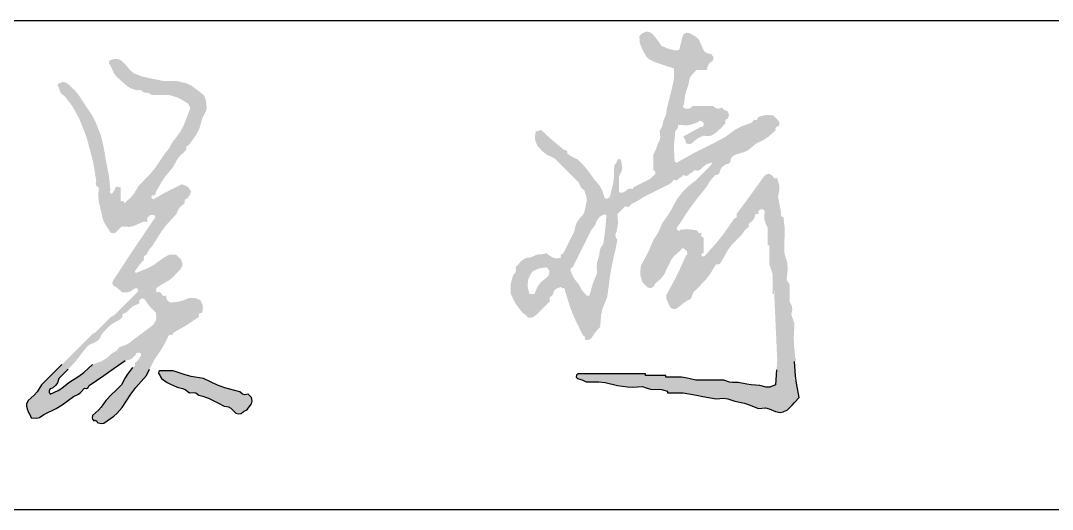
# Model space of a CAD drawing. Extents: x 84552 to 1115094, y -331058 to 102248.
# Drawn here: x 322774 to 323460, y 61461 to 61786 of the extents above; entities that cross this region are included whole.
import ezdxf

# ---------------------------------------------------------------- set-up
doc = ezdxf.new("R2010")
doc.units = 0
doc.header["$LTSCALE"] = 1000
doc.header["$MEASUREMENT"] = 0

msp = doc.modelspace()

# ---------------------------------------------------------------- hatches: boundary and pattern name
h = msp.add_hatch(color=256)
h.dxf.hatch_style = 1
h.paths.add_polyline_path([(322880.47, 61662.47), (322883.35, 61664.81), (322883.11, 61666.19), (322883.67, 61667.3), (322884.91, 61667.93), (322886.22, 61669.63), (322886.76, 61670.61), (322887.52, 61672.62), (322885.74, 61675.19), (322884.23, 61676.32), (322881.27, 61677.31), (322873.65, 61673.58), (322869.89, 61671.6), (322862.51, 61667.41), (322861.5, 61667.89), (322861.06, 61668.97), (322861.47, 61670.02), (322862.8, 61669.86), (322863.94, 61670.77), (322864.08, 61672.1), (322868.03, 61679.16), (322870.36, 61682.55), (322875.54, 61688.77), (322878.29, 61693.87), (322880.15, 61696.28), (322884.39, 61700.23), (322884.15, 61701.61), (322884.71, 61702.72), (322885.96, 61703.36), (322890.9, 61710.13), (322892.88, 61714.09), (322895.33, 61722.11), (322897.38, 61725.84), (322897.87, 61728.31), (322897.42, 61732.53), (322896.58, 61735.42), (322895.59, 61736.9), (322893.25, 61738.78), (322887.75, 61742.94), (322884.34, 61744.53), (322877.62, 61746.08), (322874.08, 61746.08), (322872.31, 61746.08), (322868.76, 61746.08), (322862.92, 61747.28), (322860, 61747.9), (322854.18, 61749.2), (322849.64, 61751.09), (322847.43, 61752.72), (322844.28, 61756.5), (322843.03, 61757.75), (322842.4, 61758.37), (322841.15, 61759.62), (322838.64, 61760.64), (322837.03, 61760.76), (322834.38, 61760.14), (322833.1, 61759.42), (322832.83, 61757.55), (322833.86, 61756.5), (322836.17, 61751.32), (322837.98, 61748.83), (322842.2, 61745.03), (322845.35, 61742.4), (322847.22, 61741.3), (322851.05, 61739.82), (322853.21, 61740.12), (322854.63, 61739.7), (322856.26, 61738.26), (322858.44, 61738.22), (322859.63, 61737.86), (322861.47, 61736.7), (322866.06, 61736.7), (322868.35, 61736.7), (322872.93, 61736.7), (322878.2, 61735.11), (322880.79, 61733.92), (322885.43, 61730.97), (322886.64, 61729.01), (322886.79, 61727.38), (322885.96, 61725.24), (322882.52, 61716.37), (322880.15, 61712.05), (322874.49, 61704.4), (322873.14, 61701.72), (322872.28, 61700.43), (322870.33, 61698.15), (322864.05, 61688.8), (322860.45, 61684.35), (322852.61, 61676.27), (322849.59, 61671.18), (322847.63, 61668.78), (322843.24, 61664.81), (322842.76, 61665.82), (322841.68, 61666.26), (322840.63, 61665.85), (322840.63, 61669.6), (322840.63, 61671.48), (322840.63, 61675.23), (322839.39, 61675.49), (322838.77, 61675.6), (322837.51, 61675.75), (322836.69, 61673.76), (322836.16, 61672.8), (322834.9, 61671.06), (322833.99, 61671.25), (322833.47, 61672.3), (322833.86, 61673.14), (322833.46, 61677.31), (322833.25, 61679.4), (322832.82, 61683.56), (322831.99, 61687.73), (322831.57, 61689.81), (322830.73, 61693.98), (322829.68, 61700.27), (322829.06, 61703.4), (322827.61, 61709.61), (322823.97, 61718.8), (322821.63, 61723.27), (322816.15, 61731.49), (322812.6, 61736.95), (322810.46, 61739.52), (322805.73, 61743.99), (322803.77, 61745.2), (322802.14, 61745.35), (322800, 61744.51), (322799.05, 61744.04), (322798.78, 61742.71), (322799.48, 61741.91), (322800.32, 61739.02), (322801.31, 61737.54), (322803.65, 61735.66), (322808.16, 61729.79), (322810.17, 61726.61), (322813.54, 61720.03), (322816.97, 61711.46), (322818.44, 61707.06), (322820.84, 61698.15), (322821.46, 61695.65), (322821.77, 61694.4), (322822.4, 61691.9), (322823.23, 61686.9), (322823.65, 61684.4), (322824.48, 61679.39), (322824.06, 61677.66), (322824.59, 61676.25), (322826.05, 61675.23), (322825.83, 61668.95), (322826.16, 61665.71), (322827.61, 61659.6), (322828.75, 61654.3), (322829.86, 61651.64), (322832.82, 61647.1), (322833.72, 61645.47), (322835.14, 61644.76), (322836.99, 61645.01), (322838.65, 61646.68), (322839.49, 61647.51), (322841.15, 61649.18), (322846.46, 61649.02), (322849.34, 61649.6), (322854.18, 61651.78), (322855.76, 61652.36), (322856.67, 61652.48), (322858.35, 61652.3), (322858.31, 61654.81), (322860.02, 61656.74), (322862.51, 61656.99), (322863.46, 61656.51), (322863.72, 61655.2), (322863.03, 61654.39), (322852.08, 61638.21), (322846.66, 61630.09), (322835.94, 61613.75), (322835.11, 61611.96), (322835.76, 61609.99), (322837.51, 61609.07), (322839.26, 61607.71), (322840.1, 61606.98), (322841.67, 61605.42), (322845.17, 61605.4), (322847.15, 61606.02), (322850.01, 61608.02), (322850.82, 61608.32), (322851.52, 61608.14), (322852.09, 61607.5), (322852.29, 61606.67), (322852.14, 61606.06), (322851.57, 61605.42), (322845.53, 61599.38), (322842.51, 61596.35), (322836.47, 61590.31), (322835.63, 61589.89), (322835.22, 61589.69), (322834.38, 61589.27), (322830.21, 61585.1), (322828.13, 61583.02), (322823.96, 61578.85), (322823.13, 61578.43), (322822.71, 61578.23), (322821.88, 61577.81), (322808.33, 61564.26), (322801.56, 61557.49), (322788.02, 61543.95), (322785.06, 61539.35), (322783.23, 61537.19), (322779.16, 61533.53), (322778.17, 61531.22), (322778.05, 61529.71), (322778.64, 61527.28), (322779.7, 61525.2), (322780.22, 61524.16), (322781.24, 61522.07), (322784.67, 61521.82), (322786.67, 61522.32), (322789.58, 61524.15), (322797.83, 61528.34), (322801.84, 61530.77), (322809.38, 61536.13), (322812.7, 61537.77), (322814.29, 61539.02), (322816.67, 61541.86), (322818.05, 61541.62), (322819.16, 61542.18), (322819.8, 61543.43), (322829.39, 61550.08), (322834.18, 61553.41), (322843.76, 61560.1), (322846.77, 61560.74), (322848.34, 61561.58), (322850.53, 61563.74), (322851, 61564.86), (322851.93, 61565.42), (322853.14, 61565.31), (322854.09, 61564.83), (322854.35, 61563.5), (322853.66, 61562.7), (322852.58, 61560.77), (322851.79, 61559.86), (322850.01, 61558.53), (322850.25, 61557.16), (322849.69, 61556.04), (322848.45, 61555.41), (322845.2, 61551.05), (322843.73, 61548.73), (322841.15, 61543.95), (322836.99, 61539.78), (322834.9, 61537.7), (322830.73, 61533.53), (322827.76, 61529.12), (322825.93, 61527.07), (322821.88, 61523.63), (322821.63, 61522.13), (322821.92, 61521.13), (322822.92, 61519.98), (322823.72, 61520.46), (322824.9, 61519.87), (322825, 61518.94), (322827.64, 61518.18), (322829.5, 61518.46), (322831.78, 61519.98), (322836.09, 61523.08), (322838.12, 61524.89), (322841.67, 61528.84), (322847.49, 61537.83), (322850.75, 61542.15), (322857.82, 61550.2), (322859.91, 61554.37), (322860.95, 61556.45), (322863.03, 61560.62), (322867.4, 61567.03), (322869.4, 61570.39), (322872.93, 61577.29), (322874.31, 61577.05), (322875.42, 61577.61), (322876.06, 61578.85), (322882.91, 61582.71), (322886.26, 61584.8), (322892.73, 61589.27), (322892.57, 61590.59), (322893.48, 61591.74), (322894.81, 61591.87), (322895.36, 61595.19), (322895.12, 61597.13), (322893.77, 61600.21), (322891.05, 61601.42), (322889.46, 61601.76), (322886.48, 61601.77), (322881.66, 61599.94), (322879.09, 61599.3), (322873.97, 61598.65), (322872.03, 61599.78), (322871.15, 61601.1), (322870.85, 61603.34), (322869.47, 61603.1), (322868.36, 61603.65), (322867.72, 61604.9), (322866.7, 61605.64), (322865.81, 61605.79), (322864.6, 61605.42), (322864.16, 61607.15), (322864.7, 61608.57), (322866.16, 61609.59), (322872.33, 61613.16), (322875.25, 61615.43), (322880.23, 61620.53), (322881.58, 61622.88), (322881.73, 61624.77), (322880.75, 61627.3), (322879.5, 61628.55), (322878.87, 61629.17), (322877.62, 61630.42), (322874.44, 61630.66), (322872.65, 61630.3), (322869.81, 61628.86), (322862.86, 61623.82), (322859, 61621.67), (322851.05, 61618.44), (322850.41, 61618.61), (322850.12, 61619.49), (322850.53, 61620.01), (322852.65, 61623.05), (322853.8, 61624.52), (322856.26, 61627.3), (322856.02, 61628.68), (322856.58, 61629.79), (322857.82, 61630.42), (322859.18, 61633.1), (322860.04, 61634.39), (322861.99, 61636.68), (322867.49, 61645.53), (322870.66, 61649.76), (322877.62, 61657.51), (322879.21, 61660.87)])
h.paths.add_polyline_path([(322854.95, 61601.4), (322856.26, 61601.25), (322859.1, 61597.28), (322860.68, 61595.39), (322864.08, 61591.87), (322864.41, 61588.7), (322864.04, 61586.86), (322862.51, 61584.06), (322857.54, 61580.27), (322855.04, 61578.4), (322850.01, 61574.68), (322846.28, 61571.73), (322844.08, 61570.52), (322839.59, 61568.95), (322838.35, 61567.12), (322837.41, 61566.29), (322835.42, 61565.31), (322830.66, 61561.26), (322827.77, 61559.59), (322821.88, 61557.49), (322816.09, 61552.14), (322812.92, 61549.71), (322806.25, 61545.51), (322801.65, 61541.81), (322799.08, 61540.21), (322793.75, 61537.7), (322793.81, 61538.16), (322793.63, 61538.51), (322793.23, 61538.74), (322793.22, 61540.24), (322793.92, 61541.29), (322795.31, 61541.86), (322797.67, 61543.72), (322798.67, 61545.22), (322799.48, 61548.11), (322803.65, 61552.28), (322805.73, 61554.37), (322809.9, 61558.53), (322812.64, 61562.05), (322813.99, 61563.82), (322816.67, 61567.39), (322818.85, 61569.86), (322820.36, 61570.9), (322823.44, 61572.08), (322825.86, 61573.79), (322826.93, 61575.1), (322828.13, 61577.81), (322832.48, 61582.47), (322835.1, 61584.54), (322840.63, 61587.71), (322841.54, 61588.67), (322841.82, 61589.52), (322841.67, 61590.83), (322842.96, 61591.38), (322843.59, 61591.7), (322844.8, 61592.4), (322847.63, 61595.29), (322849.42, 61596.52), (322853.14, 61598.13), (322853.14, 61598.96), (322853.14, 61599.38), (322853.14, 61600.21), (322854.09, 61601.11)], flags=16)
h.paths.add_polyline_path([(322905.08, 61543.72), (322895.85, 61548.11), (322887.6, 61549.6), (322883.49, 61550.65), (322875.54, 61553.32), (322871.99, 61553.32), (322870.22, 61553.32), (322866.68, 61553.32), (322866.04, 61552.75), (322865.87, 61552.05), (322866.16, 61551.24), (322866.86, 61550.03), (322867.17, 61549.4), (322867.72, 61548.11), (322871.7, 61545.51), (322873.81, 61544.35), (322878.14, 61542.38), (322881.69, 61541.6), (322883.49, 61540.81), (322886.48, 61538.74), (322889.05, 61538.92), (322890.55, 61538.55), (322892.73, 61537.17), (322895.23, 61536.34), (322896.48, 61535.92), (322898.98, 61535.09), (322903.15, 61533.01), (322905.23, 61531.97), (322909.4, 61529.88), (322912.42, 61529.32), (322914.03, 61528.45), (322916.17, 61526.23), (322916.59, 61525.82), (322916.8, 61525.61), (322917.21, 61525.19), (322919.26, 61524.62), (322920.75, 61524.92), (322922.42, 61526.23), (322924.17, 61527.03), (322925.02, 61527.75), (322926.07, 61529.36), (322927.76, 61531.3), (322928.21, 61533.1), (322927.63, 61535.61), (322926.8, 61536.45), (322926.38, 61536.86), (322925.55, 61537.7), (322923.2, 61537.31), (322921.64, 61537.73), (322919.82, 61539.26), (322909.95, 61541.92)])
h.paths.add_polyline_path([(323289.95, 61545.1), (323289.32, 61549.93), (323288.65, 61559.58), (323289.46, 61559.87), (323289.74, 61561.02), (323289.17, 61561.66), (323288.3, 61570.79), (323288.19, 61575.42), (323288.65, 61584.58), (323287.82, 61587.08), (323287.4, 61588.33), (323286.57, 61590.83), (323287.23, 61594.13), (323286.98, 61596.14), (323285.53, 61599.17), (323285.53, 61603.75), (323285.53, 61606.04), (323285.53, 61610.63), (323284.69, 61611.88), (323284.28, 61612.5), (323283.44, 61613.75), (323283.98, 61618.31), (323284.09, 61620.63), (323283.96, 61625.22), (323282.33, 61630.01), (323281.89, 61632.65), (323281.88, 61637.72), (323282.22, 61644.8), (323282.11, 61648.38), (323281.36, 61655.43), (323280.05, 61655.92), (323279.4, 61657.22), (323279.8, 61658.56), (323278.96, 61662.72), (323278.55, 61664.81), (323277.71, 61668.98), (323278.63, 61673.9), (323278.51, 61676.65), (323277.19, 61681.48), (323275.81, 61681.24), (323274.7, 61681.8), (323274.07, 61683.04), (323272.08, 61684.21), (323270.08, 61684.02), (323268.33, 61682.52), (323261.13, 61672.45), (323257.49, 61667.45), (323250.1, 61657.51), (323250.34, 61656.14), (323249.78, 61655.02), (323248.54, 61654.39), (323241.22, 61643.94), (323237.23, 61638.9), (323228.74, 61629.38), (323228.12, 61629.38), (323227.8, 61629.38), (323227.18, 61629.38), (323226.7, 61630.18), (323227.29, 61631.37), (323228.22, 61631.47), (323228.22, 61635.63), (323228.22, 61637.72), (323228.22, 61641.89), (323226.98, 61642.34), (323226.46, 61643.91), (323227.18, 61645.01), (323225.8, 61644.77), (323224.69, 61645.33), (323224.05, 61646.57), (323219.54, 61647.4), (323217.16, 61647.51), (323212.59, 61647.1), (323212.54, 61646.63), (323211.95, 61646.34), (323211.55, 61646.57), (323210.6, 61647.05), (323210.34, 61648.37), (323211.03, 61649.18), (323218.24, 61660.15), (323222.11, 61665.49), (323230.31, 61675.75), (323232.26, 61679.1), (323233.43, 61680.69), (323236.04, 61683.56), (323237.16, 61683.63), (323237.78, 61683.88), (323238.64, 61684.6), (323239.63, 61687.57), (323240.76, 61689.07), (323243.33, 61690.86), (323244.45, 61690.93), (323245.07, 61691.18), (323245.93, 61691.9), (323246.36, 61694.4), (323247.37, 61695.84), (323249.58, 61697.11), (323255.49, 61698.83), (323258.44, 61700.41), (323263.13, 61704.4), (323268.76, 61707.22), (323271.46, 61709.05), (323276.15, 61713.26), (323275.99, 61714.58), (323276.91, 61715.72), (323278.23, 61715.86), (323278.7, 61717.72), (323278.4, 61719.06), (323277.19, 61720.55), (323276.15, 61721.59), (323275.63, 61722.11), (323274.59, 61723.15), (323270.62, 61723.45), (323268.51, 61723.23), (323264.69, 61722.11), (323264.27, 61721.28), (323264.06, 61720.86), (323263.65, 61720.03), (323262.27, 61720.27), (323261.16, 61719.71), (323260.52, 61718.47), (323252.76, 61715.54), (323248.97, 61713.48), (323242.29, 61708.57), (323233.79, 61704.11), (323229.51, 61701.92), (323220.93, 61697.63), (323217.2, 61695.51), (323215.32, 61694.47), (323211.55, 61692.42), (323210.75, 61691.72), (323209.42, 61691.99), (323208.95, 61692.94), (323208.55, 61700.85), (323208.66, 61704.86), (323209.47, 61712.74), (323210.71, 61714.12), (323211.19, 61715.07), (323211.55, 61716.9), (323216.57, 61716.48), (323219.29, 61716.82), (323224.05, 61718.47), (323225.42, 61719.44), (323227.14, 61719.23), (323228.22, 61717.94), (323228.38, 61716.62), (323227.46, 61715.48), (323226.14, 61715.34), (323221.55, 61712.84), (323219.26, 61711.59), (323214.68, 61709.09), (323215.73, 61707.33), (323216.16, 61706.36), (323216.76, 61704.4), (323218.92, 61704.1), (323220.33, 61704.53), (323221.97, 61705.96), (323224.22, 61707.78), (323225.53, 61708.55), (323228.22, 61709.61), (323231.65, 61709.36), (323233.65, 61709.86), (323236.56, 61711.69), (323239.17, 61714.08), (323240.42, 61715.34), (323242.81, 61717.94), (323242.57, 61719.32), (323243.13, 61720.44), (323244.37, 61721.07), (323245.06, 61723.05), (323244.91, 61724.48), (323243.85, 61726.28), (323242.36, 61726.51), (323241.51, 61727.08), (323240.72, 61728.36), (323238.3, 61727.62), (323236.53, 61727.92), (323234.47, 61729.41), (323229.05, 61729.41), (323226.35, 61729.41), (323220.93, 61729.41), (323219.31, 61727.95), (323217.87, 61727.51), (323215.72, 61727.84), (323214.77, 61728.31), (323214.5, 61729.65), (323215.2, 61730.45), (323215.88, 61735.97), (323216.52, 61738.73), (323218.32, 61743.99), (323218.73, 61746.87), (323219.3, 61748.36), (323220.93, 61750.76), (323221.97, 61751.81), (323222.49, 61752.33), (323223.53, 61753.37), (323226.24, 61753.37), (323227.6, 61753.37), (323230.31, 61753.37), (323231.11, 61756.26), (323232.11, 61757.76), (323234.47, 61759.62), (323234.8, 61761.31), (323234.52, 61762.46), (323233.43, 61763.79), (323230.27, 61764.57), (323228.51, 61766.03), (323227.18, 61769), (323225.11, 61773.4), (323223.11, 61775.52), (323218.84, 61777.85), (323216.71, 61778.1), (323215.07, 61777.19), (323214.16, 61775.25), (323213.32, 61771.92), (323212.91, 61770.25), (323212.07, 61766.91), (323211.08, 61766.54), (323210.53, 61766.43), (323209.47, 61766.39), (323205.6, 61767.24), (323203.69, 61767.88), (323200.09, 61769.52), (323197.9, 61772.72), (323196.75, 61774.28), (323194.36, 61777.33), (323192.01, 61778.69), (323190.12, 61778.84), (323187.59, 61777.85), (323186.75, 61777.02), (323186.34, 61776.6), (323185.5, 61775.77), (323185.82, 61771.69), (323186.38, 61769.58), (323188.11, 61765.87), (323190.23, 61762.16), (323192.07, 61760.44), (323195.92, 61758.58), (323200.91, 61756.88), (323203.41, 61756.04), (323208.43, 61754.41), (323208.62, 61749.4), (323208.4, 61746.82), (323207.38, 61741.91), (323205.9, 61736.08), (323205.17, 61733.16), (323203.74, 61727.32), (323203.4, 61724.31), (323202.96, 61722.77), (323201.65, 61720.03), (323201.01, 61717), (323200.47, 61715.49), (323199.05, 61712.74), (323199.45, 61708.95), (323199.09, 61706.81), (323197.49, 61703.36), (323196.63, 61700.79), (323196.1, 61699.52), (323194.88, 61697.11), (323194.88, 61692.94), (323194.88, 61690.86), (323194.88, 61686.69), (323196, 61686.09), (323196.26, 61684.49), (323195.4, 61683.56), (323194.36, 61682.52), (323193.84, 61682), (323192.8, 61680.96), (323188.63, 61678.87), (323186.55, 61677.83), (323182.38, 61675.75), (323181.73, 61675.37), (323181.44, 61674.93), (323181.34, 61674.18), (323179.18, 61674.48), (323177.76, 61674.06), (323176.13, 61672.62), (323174.61, 61671.9), (323173.61, 61671.77), (323171.96, 61672.1), (323171.96, 61676.27), (323171.96, 61678.35), (323171.96, 61682.52), (323173.8, 61686.31), (323174.17, 61688.77), (323173.52, 61692.94), (323173.05, 61693.89), (323171.72, 61694.16), (323170.92, 61693.46), (323170.31, 61691.89), (323169.88, 61691.13), (323168.83, 61689.81), (323168.64, 61681.83), (323168.1, 61677.78), (323166.23, 61670.02), (323165.47, 61668.52), (323164.26, 61667.82), (323162.58, 61667.93), (323160.72, 61673.61), (323159.15, 61676.41), (323155.29, 61680.96), (323151.32, 61686.49), (323149.11, 61689.12), (323144.35, 61693.98), (323141.56, 61695.28), (323140.19, 61696.01), (323137.58, 61697.63), (323137.71, 61698.96), (323136.82, 61700.07), (323135.49, 61700.23), (323129.07, 61705.45), (323125.94, 61708.16), (323119.86, 61713.78), (323118.93, 61712.85), (323118.04, 61712.55), (323116.74, 61712.74), (323116.07, 61708.81), (323116.31, 61706.54), (323117.78, 61702.84), (323121.69, 61698.73), (323124.13, 61696.96), (323129.24, 61694.5), (323135.7, 61688.04), (323138.93, 61684.81), (323145.39, 61678.35), (323146.32, 61675.98), (323147.13, 61674.82), (323149.04, 61673.14), (323150.39, 61668.76), (323150.5, 61666.17), (323149.56, 61661.68), (323148.92, 61658.67), (323148.07, 61657.1), (323145.91, 61654.91), (323143.84, 61651.68), (323143.07, 61649.8), (323142.26, 61646.05), (323139.35, 61640.22), (323137.89, 61637.3), (323134.97, 61631.47), (323133.73, 61630.83), (323133.17, 61629.72), (323133.41, 61628.34), (323129.98, 61628.09), (323127.98, 61628.59), (323125.07, 61630.42), (323124.17, 61631.32), (323123.09, 61631.5), (323121.95, 61630.95), (323118.52, 61630.72), (323116.74, 61630.28), (323113.61, 61628.86), (323110.74, 61628.46), (323109.24, 61627.88), (323106.84, 61626.26), (323105.49, 61624.5), (323104.75, 61623.66), (323103.19, 61622.09), (323103.49, 61619.93), (323103.06, 61618.52), (323101.63, 61616.88), (323100.19, 61612.05), (323099.86, 61609.41), (323100.07, 61604.38), (323102.64, 61599.07), (323104.24, 61596.51), (323107.88, 61591.87), (323109.48, 61590.81), (323110.23, 61590.16), (323111.53, 61588.75), (323113.7, 61588.68), (323114.96, 61589.06), (323116.74, 61590.31), (323120.49, 61594.06), (323122.36, 61595.94), (323126.11, 61599.69), (323125.75, 61601.23), (323126.31, 61602.53), (323127.68, 61603.34), (323128.78, 61606.39), (323130.36, 61607.97), (323133.41, 61609.07), (323133.96, 61608.4), (323134.7, 61608.22), (323135.49, 61608.54), (323139.54, 61595.5), (323142.07, 61589.07), (323147.99, 61576.77), (323149.01, 61576.29), (323149.45, 61575.21), (323149.04, 61574.16), (323150.9, 61573.69), (323152.24, 61573.99), (323153.73, 61575.2), (323155.79, 61578.29), (323156.95, 61579.76), (323159.46, 61582.5), (323160.13, 61590.61), (323161.11, 61594.74), (323164.14, 61602.29), (323165.02, 61608.54), (323165.44, 61611.67), (323166.23, 61617.92), (323167.06, 61622.09), (323167.48, 61624.17), (323168.31, 61628.34), (323168.73, 61630.01), (323168.94, 61630.84), (323169.35, 61632.51), (323169.98, 61635.63), (323170.29, 61637.2), (323170.92, 61640.32), (323169.74, 61642.3), (323169.6, 61643.9), (323170.4, 61646.05), (323171.22, 61650.57), (323171.33, 61652.94), (323170.92, 61657.51), (323173, 61659.6), (323174.04, 61660.64), (323176.13, 61662.72), (323177.85, 61662.29), (323179.28, 61662.82), (323180.29, 61664.29), (323183.33, 61665.73), (323184.8, 61666.57), (323187.59, 61668.45), (323194.26, 61671.79), (323197.59, 61673.46), (323204.26, 61676.79), (323206.19, 61677.87), (323207.1, 61678.66), (323208.43, 61680.44), (323209.86, 61679.93), (323211.12, 61680.3), (323212.07, 61681.48), (323213.28, 61682.04), (323213.86, 61682.5), (323214.68, 61683.56), (323216.47, 61682.88), (323218.03, 61683.23), (323219.37, 61684.6), (323220.58, 61685.17), (323221.16, 61685.63), (323221.97, 61686.69), (323224.13, 61686.39), (323225.54, 61686.82), (323227.18, 61688.25), (323229.4, 61690.1), (323230.72, 61690.87), (323233.43, 61691.9), (323233.63, 61691.06), (323233.48, 61690.46), (323232.91, 61689.81), (323228.95, 61685.85), (323226.97, 61683.87), (323223.01, 61679.92), (323217.46, 61675.54), (323214.89, 61672.97), (323210.51, 61667.41), (323206.96, 61660.72), (323204.97, 61657.46), (323200.61, 61651.26), (323198.73, 61646.7), (323197.56, 61644.47), (323194.88, 61640.32), (323191.87, 61633.3), (323190.2, 61629.85), (323186.55, 61623.13), (323186.1, 61618.76), (323186.32, 61616.4), (323187.59, 61612.19), (323189.05, 61610.73), (323189.78, 61610), (323191.23, 61608.54), (323193.37, 61608.37), (323194.94, 61609.24), (323195.92, 61611.15), (323200.04, 61614.79), (323201.84, 61617.15), (323204.26, 61622.09), (323206.84, 61627.28), (323208.75, 61629.74), (323213.11, 61633.55), (323213.53, 61634.53), (323214.96, 61634.82), (323215.72, 61634.07), (323217.16, 61632.86), (323217.38, 61630.88), (323216.24, 61629.38), (323212.16, 61620.29), (323209.96, 61615.8), (323205.3, 61606.98), (323203.56, 61603.89), (323203.41, 61601.4), (323204.78, 61598.13), (323205.48, 61596.91), (323205.79, 61596.29), (323206.34, 61595), (323208.58, 61594.37), (323210.2, 61594.66), (323212.07, 61596.04), (323215, 61598.4), (323216.58, 61599.46), (323219.89, 61601.25), (323221.01, 61604.53), (323222.06, 61606.16), (323224.57, 61608.54), (323229.99, 61614.26), (323232.44, 61617.46), (323236.56, 61624.17), (323237.87, 61624.02), (323238.72, 61624.31), (323239.68, 61625.22), (323244.25, 61633.41), (323247.16, 61637.29), (323253.75, 61643.97), (323255.33, 61646.29), (323256.3, 61647.37), (323258.44, 61649.18), (323258.2, 61650.56), (323258.75, 61651.67), (323260, 61652.3), (323261.51, 61654.08), (323262.09, 61655.24), (323262.6, 61657.51), (323263.44, 61657.51), (323263.85, 61657.51), (323264.69, 61657.51), (323264.54, 61658.82), (323264.83, 61659.68), (323265.73, 61660.64), (323267.04, 61660.79), (323267.9, 61660.5), (323268.86, 61659.6), (323268.58, 61654.95), (323269.04, 61652.39), (323270.94, 61648.14), (323270.94, 61643.55), (323270.94, 61641.26), (323270.94, 61636.68), (323271.36, 61636.68), (323271.56, 61636.68), (323271.98, 61636.68), (323271.98, 61631.68), (323271.98, 61629.17), (323271.98, 61624.17), (323272.81, 61621.67), (323273.23, 61620.42), (323274.07, 61617.92), (323274.07, 61612.5), (323274.07, 61609.8), (323274.07, 61604.38), (323274.99, 61604.48), (323275.18, 61604.85), (323275.11, 61606.46), (323275.58, 61605.66), (323275.18, 61604.85), (323275.32, 61601.88), (323275.42, 61599.58), (323275.63, 61595), (323276.25, 61581.25), (323276.57, 61574.37), (323277.19, 61560.62), (323276.79, 61553.95), (323276.58, 61550.61), (323276.15, 61543.95), (323272.24, 61542.5), (323269.77, 61542.38), (323265.73, 61543.43), (323259.86, 61543.91), (323256.92, 61544.33), (323251.14, 61545.51), (323247.34, 61545.51), (323245.36, 61545.84), (323241.77, 61547.07), (323234.26, 61547.07), (323230.51, 61547.07), (323223.01, 61547.07), (323219.26, 61547.91), (323217.39, 61548.32), (323213.63, 61549.16), (323209.47, 61549.16), (323207.38, 61549.16), (323203.22, 61549.16), (323203.22, 61549.57), (323203.22, 61549.78), (323203.22, 61550.2), (323197.8, 61550.2), (323195.09, 61550.2), (323189.67, 61550.2), (323189.67, 61550.62), (323189.67, 61550.82), (323189.67, 61551.24), (323171.75, 61551.24), (323162.79, 61551.24), (323144.87, 61551.24), (323143.84, 61550.5), (323143.62, 61549.15), (323144.35, 61548.11), (323146.7, 61547.45), (323147.86, 61547.03), (323150.08, 61546.03), (323158.48, 61545.99), (323162.76, 61545.45), (323170.92, 61543.43), (323177.54, 61542.61), (323180.93, 61542.51), (323187.59, 61542.9), (323190.09, 61542.07), (323191.34, 61541.65), (323193.84, 61540.82), (323198.01, 61541.15), (323200.23, 61540.93), (323204.26, 61539.78), (323204.26, 61539.36), (323204.26, 61539.15), (323204.26, 61538.74), (323208.43, 61538.74), (323210.51, 61538.74), (323214.68, 61538.74), (323223.44, 61537.11), (323227.81, 61536.28), (323236.56, 61534.57), (323241.57, 61535.09), (323244.33, 61534.74), (323249.06, 61533.01), (323255.46, 61531.72), (323258.64, 61530.76), (323264.69, 61528.32), (323269.34, 61528.6), (323271.89, 61528.13), (323276.15, 61526.23), (323279.25, 61525.67), (323281.12, 61525.92), (323283.96, 61527.28), (323287.19, 61530.51), (323288.75, 61532.18), (323291.78, 61535.61)])
h.paths.add_polyline_path([(323152.37, 61603.5), (323151.49, 61603.06), (323150.6, 61603.34), (323148.11, 61605.91), (323147.02, 61607.44), (323145.39, 61610.63), (323142.88, 61613.65), (323141.8, 61615.38), (323140.18, 61618.96), (323139.58, 61620.14), (323140.04, 61621.51), (323141.22, 61622.09), (323146.22, 61632.09), (323148.72, 61637.09), (323153.73, 61647.1), (323155.55, 61649.35), (323156.31, 61650.65), (323157.37, 61653.35), (323158.64, 61655.16), (323159.57, 61655.97), (323161.54, 61656.99), (323162.35, 61657.29), (323163.05, 61657.11), (323163.62, 61656.47), (323163.03, 61648.95), (323162.61, 61645.19), (323161.54, 61637.72), (323159.83, 61635.13), (323159.25, 61633.51), (323158.93, 61630.42), (323157.5, 61625.59), (323157.17, 61622.96), (323157.37, 61617.92), (323155.1, 61612.66), (323154.15, 61609.92), (323152.68, 61604.38)], flags=16)
h.paths.add_polyline_path([(323125.77, 61618.03), (323124.55, 61615.84), (323120.03, 61612.22), (323118.05, 61609.67), (323115.7, 61604.38), (323114.45, 61604.38), (323113.82, 61604.38), (323112.57, 61604.38), (323111.48, 61607.99), (323111.26, 61609.99), (323111.53, 61613.75), (323112.56, 61616.15), (323113.2, 61617.32), (323114.65, 61619.48), (323118.2, 61621.08), (323120.17, 61621.63), (323124.03, 61622.09), (323125.59, 61620.12)], flags=16)

# ---------------------------------------------------------------- linework, layer by layer
for p, q in [((321724.84, 61786.17), (327224.84, 61786.17)), ((321764.84, 61786.17), (327264.84, 61786.17)), ((322801.56, 61557.49), (322788.02, 61543.95)), ((322816.09, 61552.14), (322821.88, 61557.49)), ((322834.18, 61553.41), (322843.76, 61560.1)), ((323289.32, 61549.93), (323288.65, 61559.58)), ((322803.65, 61552.28), (322799.48, 61548.11)), ((322805.73, 61554.37), (322803.65, 61552.28)), ((322812.92, 61549.71), (322816.09, 61552.14)), ((322819.8, 61543.43), (322829.39, 61550.08)), ((322829.39, 61550.08), (322834.18, 61553.41)), ((322845.2, 61551.05), (322843.73, 61548.73)), ((322848.45, 61555.41), (322845.2, 61551.05)), ((322850.75, 61542.15), (322857.82, 61550.2)), ((322857.82, 61550.2), (322859.91, 61554.37)), ((322866.04, 61552.75), (322865.87, 61552.05)), ((322865.87, 61552.05), (322866.16, 61551.24)), ((322866.68, 61553.32), (322866.04, 61552.75)), ((322866.16, 61551.24), (322866.86, 61550.03)), ((322870.22, 61553.32), (322866.68, 61553.32)), ((322866.86, 61550.03), (322867.17, 61549.4)), ((322871.99, 61553.32), (322870.22, 61553.32)), ((322875.54, 61553.32), (322871.99, 61553.32)), ((322883.49, 61550.65), (322875.54, 61553.32)), ((322887.6, 61549.6), (322883.49, 61550.65)), ((323143.84, 61550.5), (323143.62, 61549.15)), ((323144.87, 61551.24), (323143.84, 61550.5)), ((323162.79, 61551.24), (323144.87, 61551.24)), ((323171.75, 61551.24), (323162.79, 61551.24)), ((323189.67, 61551.24), (323171.75, 61551.24)), ((323189.67, 61550.82), (323189.67, 61551.24)), ((323189.67, 61550.62), (323189.67, 61550.82)), ((323189.67, 61550.2), (323189.67, 61550.62)), ((323195.09, 61550.2), (323189.67, 61550.2)), ((323197.8, 61550.2), (323195.09, 61550.2)), ((323203.22, 61550.2), (323197.8, 61550.2)), ((323203.22, 61549.78), (323203.22, 61550.2)), ((323203.22, 61549.57), (323203.22, 61549.78)), ((323276.58, 61550.61), (323276.15, 61543.95)), ((323276.79, 61553.95), (323276.58, 61550.61)), ((323289.95, 61545.1), (323289.32, 61549.93)), ((322788.02, 61543.95), (322785.06, 61539.35)), ((322797.67, 61543.72), (322795.31, 61541.86)), ((322798.67, 61545.22), (322797.67, 61543.72)), ((322799.48, 61548.11), (322798.67, 61545.22)), ((322801.65, 61541.81), (322806.25, 61545.51)), ((322806.25, 61545.51), (322812.92, 61549.71)), ((322819.16, 61542.18), (322819.8, 61543.43)), ((322841.15, 61543.95), (322836.99, 61539.78)), ((322843.73, 61548.73), (322841.15, 61543.95)), ((322867.17, 61549.4), (322867.72, 61548.11)), ((322867.72, 61548.11), (322871.7, 61545.51)), ((322871.7, 61545.51), (322873.81, 61544.35)), ((322873.81, 61544.35), (322878.14, 61542.38)), ((322895.85, 61548.11), (322887.6, 61549.6)), ((322905.08, 61543.72), (322895.85, 61548.11)), ((322909.95, 61541.92), (322905.08, 61543.72)), ((323143.62, 61549.15), (323144.35, 61548.11)), ((323144.35, 61548.11), (323146.7, 61547.45)), ((323146.7, 61547.45), (323147.86, 61547.03)), ((323147.86, 61547.03), (323150.08, 61546.03)), ((323150.08, 61546.03), (323158.48, 61545.99)), ((323158.48, 61545.99), (323162.76, 61545.45)), ((323162.76, 61545.45), (323170.92, 61543.43)), ((323170.92, 61543.43), (323177.54, 61542.61)), ((323180.93, 61542.51), (323187.59, 61542.9)), ((323187.59, 61542.9), (323190.09, 61542.07)), ((323203.22, 61549.16), (323203.22, 61549.57)), ((323207.38, 61549.16), (323203.22, 61549.16)), ((323209.47, 61549.16), (323207.38, 61549.16)), ((323213.63, 61549.16), (323209.47, 61549.16)), ((323217.39, 61548.32), (323213.63, 61549.16)), ((323219.26, 61547.91), (323217.39, 61548.32)), ((323223.01, 61547.07), (323219.26, 61547.91)), ((323230.51, 61547.07), (323223.01, 61547.07)), ((323234.26, 61547.07), (323230.51, 61547.07)), ((323241.77, 61547.07), (323234.26, 61547.07)), ((323245.36, 61545.84), (323241.77, 61547.07)), ((323247.34, 61545.51), (323245.36, 61545.84)), ((323251.14, 61545.51), (323247.34, 61545.51)), ((323256.92, 61544.33), (323251.14, 61545.51)), ((323259.86, 61543.91), (323256.92, 61544.33)), ((323265.73, 61543.43), (323259.86, 61543.91)), ((323269.77, 61542.38), (323265.73, 61543.43)), ((323276.15, 61543.95), (323272.24, 61542.5)), ((323291.78, 61535.61), (323289.95, 61545.1)), ((322783.23, 61537.19), (322779.16, 61533.53)), ((322785.06, 61539.35), (322783.23, 61537.19)), ((322793.92, 61541.29), (322793.22, 61540.24)), ((322793.22, 61540.24), (322793.23, 61538.74)), ((322793.23, 61538.74), (322793.63, 61538.51)), ((322793.63, 61538.51), (322793.81, 61538.16)), ((322793.75, 61537.7), (322799.08, 61540.21)), ((322793.81, 61538.16), (322793.75, 61537.7)), ((322795.31, 61541.86), (322793.92, 61541.29)), ((322799.08, 61540.21), (322801.65, 61541.81)), ((322801.84, 61530.77), (322809.38, 61536.13)), ((322809.38, 61536.13), (322812.7, 61537.77)), ((322812.7, 61537.77), (322814.29, 61539.02)), ((322814.29, 61539.02), (322816.67, 61541.86)), ((322816.67, 61541.86), (322818.05, 61541.62)), ((322818.05, 61541.62), (322819.16, 61542.18)), ((322834.9, 61537.7), (322830.73, 61533.53)), ((322836.99, 61539.78), (322834.9, 61537.7)), ((322841.67, 61528.84), (322847.49, 61537.83)), ((322847.49, 61537.83), (322850.75, 61542.15)), ((322878.14, 61542.38), (322881.69, 61541.6)), ((322881.69, 61541.6), (322883.49, 61540.81)), ((322883.49, 61540.81), (322886.48, 61538.74)), ((322886.48, 61538.74), (322889.05, 61538.92)), ((322889.05, 61538.92), (322890.55, 61538.55)), ((322890.55, 61538.55), (322892.73, 61537.17)), ((322892.73, 61537.17), (322895.23, 61536.34)), ((322895.23, 61536.34), (322896.48, 61535.92)), ((322919.82, 61539.26), (322909.95, 61541.92)), ((322921.64, 61537.73), (322919.82, 61539.26)), ((322923.2, 61537.31), (322921.64, 61537.73)), ((322925.55, 61537.7), (322923.2, 61537.31)), ((322926.38, 61536.86), (322925.55, 61537.7)), ((322926.8, 61536.45), (322926.38, 61536.86)), ((322927.63, 61535.61), (322926.8, 61536.45)), ((323177.54, 61542.61), (323180.93, 61542.51)), ((323190.09, 61542.07), (323191.34, 61541.65)), ((323191.34, 61541.65), (323193.84, 61540.82)), ((323193.84, 61540.82), (323198.01, 61541.15)), ((323198.01, 61541.15), (323200.23, 61540.93)), ((323200.23, 61540.93), (323204.26, 61539.78)), ((323204.26, 61539.78), (323204.26, 61539.36)), ((323204.26, 61539.36), (323204.26, 61539.15)), ((323204.26, 61539.15), (323204.26, 61538.74)), ((323204.26, 61538.74), (323208.43, 61538.74)), ((323208.43, 61538.74), (323210.51, 61538.74)), ((323210.51, 61538.74), (323214.68, 61538.74)), ((323214.68, 61538.74), (323223.44, 61537.11)), ((323223.44, 61537.11), (323227.81, 61536.28)), ((323227.81, 61536.28), (323236.56, 61534.57)), ((323272.24, 61542.5), (323269.77, 61542.38)), ((322778.17, 61531.22), (322778.05, 61529.71)), ((322778.05, 61529.71), (322778.64, 61527.28)), ((322779.16, 61533.53), (322778.17, 61531.22)), ((322797.83, 61528.34), (322801.84, 61530.77)), ((322830.73, 61533.53), (322827.76, 61529.12)), ((322896.48, 61535.92), (322898.98, 61535.09)), ((322898.98, 61535.09), (322903.15, 61533.01)), ((322903.15, 61533.01), (322905.23, 61531.97)), ((322905.23, 61531.97), (322909.4, 61529.88)), ((322909.4, 61529.88), (322912.42, 61529.32)), ((322912.42, 61529.32), (322914.03, 61528.45)), ((322925.02, 61527.75), (322926.07, 61529.36)), ((322926.07, 61529.36), (322927.76, 61531.3)), ((322928.21, 61533.1), (322927.63, 61535.61)), ((322927.76, 61531.3), (322928.21, 61533.1)), ((323236.56, 61534.57), (323241.57, 61535.09)), ((323241.57, 61535.09), (323244.33, 61534.74)), ((323244.33, 61534.74), (323249.06, 61533.01)), ((323249.06, 61533.01), (323255.46, 61531.72)), ((323255.46, 61531.72), (323258.64, 61530.76)), ((323258.64, 61530.76), (323264.69, 61528.32)), ((323283.96, 61527.28), (323287.19, 61530.51)), ((323287.19, 61530.51), (323288.75, 61532.18)), ((323288.75, 61532.18), (323291.78, 61535.61)), ((322778.64, 61527.28), (322779.7, 61525.2)), ((322779.7, 61525.2), (322780.22, 61524.16)), ((322780.22, 61524.16), (322781.24, 61522.07)), ((322784.67, 61521.82), (322786.67, 61522.32)), ((322786.67, 61522.32), (322789.58, 61524.15)), ((322789.58, 61524.15), (322797.83, 61528.34)), ((322821.88, 61523.63), (322821.63, 61522.13)), ((322825.93, 61527.07), (322821.88, 61523.63)), ((322827.76, 61529.12), (322825.93, 61527.07)), ((322831.78, 61519.98), (322836.09, 61523.08)), ((322836.09, 61523.08), (322838.12, 61524.89)), ((322838.12, 61524.89), (322841.67, 61528.84)), ((322914.03, 61528.45), (322916.17, 61526.23)), ((322916.17, 61526.23), (322916.59, 61525.82)), ((322916.59, 61525.82), (322916.8, 61525.61)), ((322916.8, 61525.61), (322917.21, 61525.19)), ((322917.21, 61525.19), (322919.26, 61524.62)), ((322919.26, 61524.62), (322920.75, 61524.92)), ((322920.75, 61524.92), (322922.42, 61526.23)), ((322922.42, 61526.23), (322924.17, 61527.03)), ((322924.17, 61527.03), (322925.02, 61527.75)), ((323264.69, 61528.32), (323269.34, 61528.6)), ((323269.34, 61528.6), (323271.89, 61528.13)), ((323271.89, 61528.13), (323276.15, 61526.23)), ((323276.15, 61526.23), (323279.25, 61525.67)), ((323279.25, 61525.67), (323281.12, 61525.92)), ((323281.12, 61525.92), (323283.96, 61527.28)), ((322781.24, 61522.07), (322784.67, 61521.82)), ((322821.63, 61522.13), (322821.92, 61521.13)), ((322821.92, 61521.13), (322822.92, 61519.98)), ((322822.92, 61519.98), (322823.72, 61520.46)), ((322823.72, 61520.46), (322824.9, 61519.87)), ((322824.9, 61519.87), (322825, 61518.94)), ((322825, 61518.94), (322827.64, 61518.18)), ((322827.64, 61518.18), (322829.5, 61518.46)), ((322829.5, 61518.46), (322831.78, 61519.98)), ((321724.84, 61461.17), (324474.84, 61461.17))]:
    msp.add_line(p, q)

doc.saveas('drawing.dxf')
